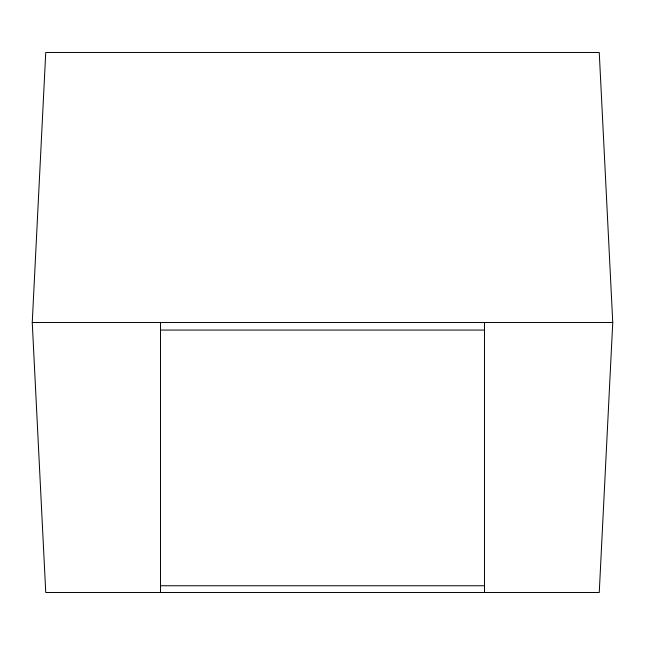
<?xml version="1.0" encoding="UTF-8"?>
<svg xmlns="http://www.w3.org/2000/svg" width="645" height="645" viewBox="0 0 645 645"><rect width="100%" height="100%" fill="white"/><g stroke="black" fill="none" stroke-linecap="round" stroke-linejoin="round"><path stroke-width="0.97" d="M32.25 322.5L45.747 52.503L599.253 52.503L612.75 322.5L599.253 592.497L45.747 592.497L32.25 322.5L612.75 322.5M160.5 330.063L484.5 330.063M160.5 585.749L484.5 585.749M484.5 322.5L484.5 592.497M160.5 322.5L160.5 592.497"/></g></svg>
